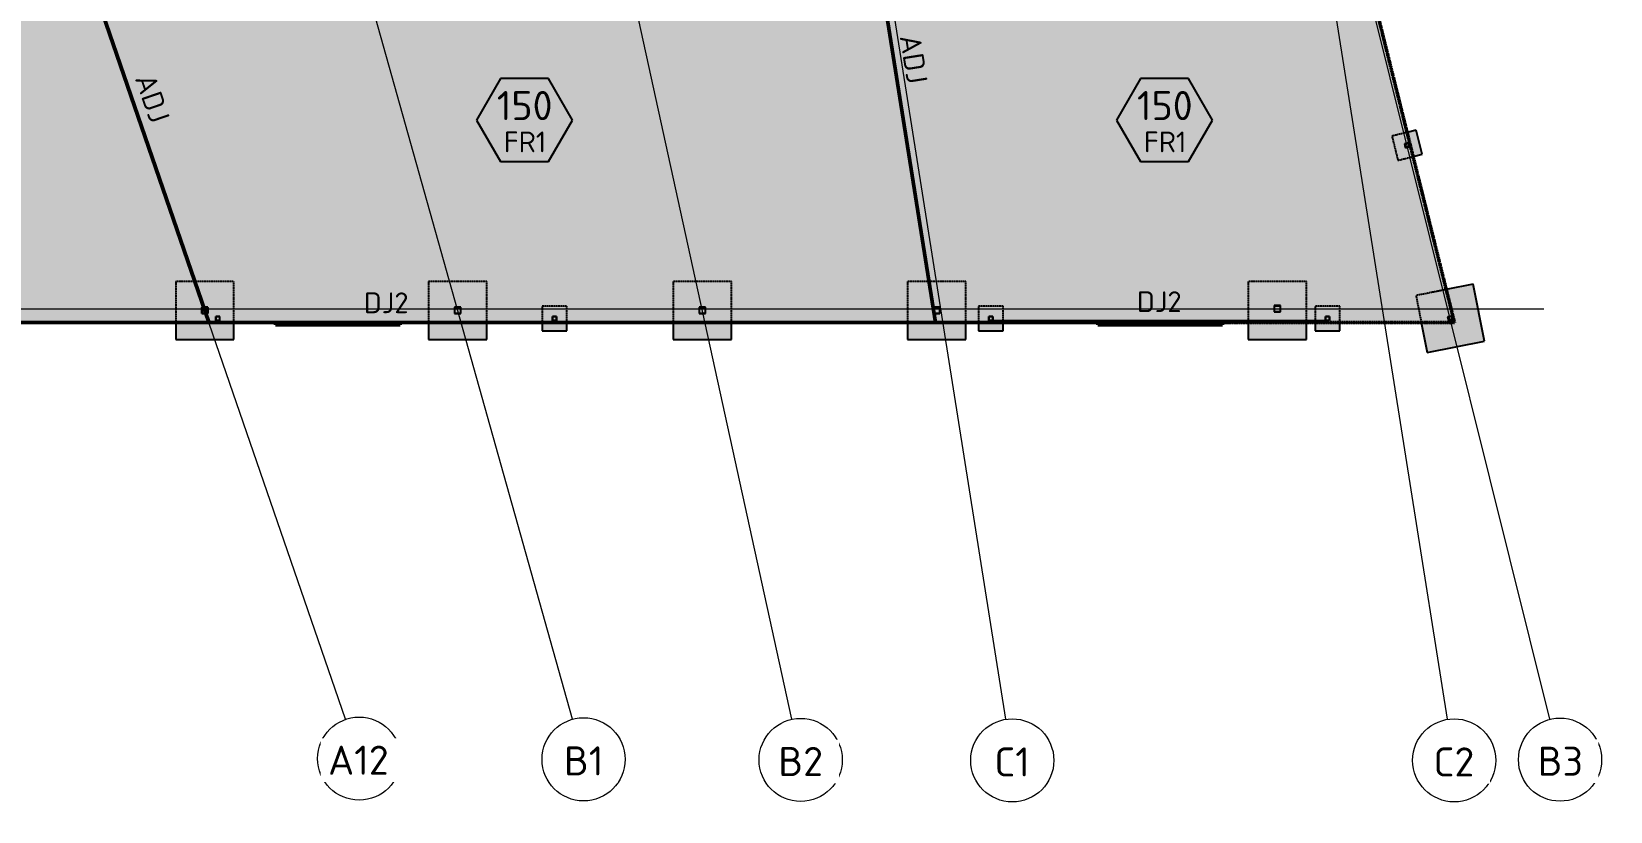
# Model space of a CAD drawing. Header units: millimetres. Extents: x -2407225 to -2284062, y -3762 to 4044235.
# Drawn here: x -2336989 to -2299005, y 3957750 to 3976518 of the extents above; entities that cross this region are included whole.
import ezdxf

# ---------------------------------------------------------------- set-up
doc = ezdxf.new("R2010")
doc.units = ezdxf.units.MM
for name, pattern in [('Dash', [7, 5, -2]), ('Hidden Double', [7, 5, -2]), ('Hidden Half', [3, 2, -1])]:
    doc.linetypes.add(name, pattern=pattern)
for name, color, linetype, lineweight in [('A-060-M_DETAIL', 3, 'Continuous', 25), ('A-230-H-FLOOR', 190, 'Continuous', 13), ('A-230-M_FLOOR', 192, 'Continuous', 13), ('A-230-MH_FLOOR', 190, 'Hidden Double', 13), ('S-160-M_FOUND', 171, 'Continuous', 13), ('S-160-MH_FOUND', 171, 'Hidden Half', 13), ('S-230-A-FLOOR', 171, 'Continuous', 18), ('S-280-M_COLUMN', 52, 'Continuous', 13), ('Z-030-M_GRID', 191, 'Continuous', 13), ('Z-033_T_GRIDREF', 31, 'Continuous', 13), ('Z-060-M_DETAIL', 92, 'Continuous', 25)]:
    doc.layers.add(name, color=color, linetype=linetype, lineweight=lineweight)
doc.styles.add('ISOCPEUR', font='isocpeur.ttf', dxfattribs={"height": 700})
doc.styles.add('ISOCPEUR_1', font='isocpeur.ttf', dxfattribs={"height": 500})

# ---------------------------------------------------------------- blocks, each defined once
blk = doc.blocks.new('NRP_Column-Steel-SHS - SC440 - 150x150x5_0SHS-3895939-S1_001 - INTERNAL SLAB ON GROUND PLAN - PART 2')
at = {"layer": 'S-280-M_COLUMN', "lineweight": 25}
for p, q in [((75, 75), (-75, 75)), ((-75, 75), (-75, -75)), ((-70, -70), (-70, 70)), ((-70, 70), (70, 70)), ((70, 70), (70, -70)), ((75, -75), (75, 75)), ((-75, -75), (75, -75)), ((70, -70), (-70, -70))]:
    blk.add_line(p, q, dxfattribs=at)
blk = doc.blocks.new('NRP_Column-Steel-SHS - SC440 - 150x150x5_0SHS-4146195-S1_001 - INTERNAL SLAB ON GROUND PLAN - PART 2')
at = {"layer": 'S-280-M_COLUMN', "lineweight": 25}
for p, q in [((75, 75), (-75, 75)), ((-75, 75), (-75, -75)), ((-70, -70), (-70, 70)), ((-70, 70), (70, 70)), ((70, 70), (70, -70)), ((75, -75), (75, 75)), ((-75, -75), (75, -75)), ((70, -70), (-70, -70))]:
    blk.add_line(p, q, dxfattribs=at)
blk = doc.blocks.new('NRP_Column-Steel-SHS - SC440 - 150x150x5_0SHS-4146193-S1_001 - INTERNAL SLAB ON GROUND PLAN - PART 2')
at = {"layer": 'S-280-M_COLUMN', "lineweight": 25}
for p, q in [((75, 75), (-75, 75)), ((-75, 75), (-75, -75)), ((-70, -70), (-70, 70)), ((-70, 70), (70, 70)), ((70, 70), (70, -70)), ((75, -75), (75, 75)), ((-75, -75), (75, -75)), ((70, -70), (-70, -70))]:
    blk.add_line(p, q, dxfattribs=at)
blk = doc.blocks.new('NRP_Column-Steel-SHS - SC440 - 150x150x5_0SHS-4145874-S1_001 - INTERNAL SLAB ON GROUND PLAN - PART 2')
at = {"layer": 'S-280-M_COLUMN', "lineweight": 25}
for p, q in [((75, 75), (-75, 75)), ((-75, 75), (-75, -75)), ((-70, -70), (-70, 70)), ((-70, 70), (70, 70)), ((70, 70), (70, -70)), ((75, -75), (75, 75)), ((-75, -75), (75, -75)), ((70, -70), (-70, -70))]:
    blk.add_line(p, q, dxfattribs=at)
blk = doc.blocks.new('NRP_Column-Steel-SHS - SC440 - 150x150x5_0SHS-4132785-S1_001 - INTERNAL SLAB ON GROUND PLAN - PART 2')
at = {"layer": 'S-280-M_COLUMN', "lineweight": 25}
for p, q in [((75, 75), (-75, 75)), ((-75, 75), (-75, -75)), ((-70, -70), (-70, 70)), ((-70, 70), (70, 70)), ((70, 70), (70, -70)), ((75, -75), (75, 75)), ((-75, -75), (75, -75)), ((70, -70), (-70, -70))]:
    blk.add_line(p, q, dxfattribs=at)
blk = doc.blocks.new('NRP_Column-Steel-SHS - SC433 - 100x100x5_0SHS-4142158-S1_001 - INTERNAL SLAB ON GROUND PLAN - PART 2')
at = {"layer": 'S-280-M_COLUMN', "lineweight": 25}
for p, q in [((50, 50), (-50, 50)), ((-50, 50), (-50, -50)), ((-45, -45), (-45, 45)), ((-45, 45), (45, 45)), ((45, 45), (45, -45)), ((50, -50), (50, 50)), ((-50, -50), (50, -50)), ((45, -45), (-45, -45))]:
    blk.add_line(p, q, dxfattribs=at)
blk = doc.blocks.new('NRP_Column-Steel-SHS - M433 - 100x100x5_0SHS-3910236-S1_001 - INTERNAL SLAB ON GROUND PLAN - PART 2')
at = {"layer": 'S-280-M_COLUMN', "lineweight": 25}
for p, q in [((50, 50), (-50, 50)), ((-50, 50), (-50, -50)), ((-45, -45), (-45, 45)), ((-45, 45), (45, 45)), ((45, 45), (45, -45)), ((50, -50), (50, 50)), ((-50, -50), (50, -50)), ((45, -45), (-45, -45))]:
    blk.add_line(p, q, dxfattribs=at)
blk = doc.blocks.new('NRP_Column-Steel-SHS - M433 - 100x100x5_0SHS-3910260-S1_001 - INTERNAL SLAB ON GROUND PLAN - PART 2')
at = {"layer": 'S-280-M_COLUMN', "lineweight": 25}
for p, q in [((50, 50), (-50, 50)), ((-50, 50), (-50, -50)), ((-45, -45), (-45, 45)), ((-45, 45), (45, 45)), ((45, 45), (45, -45)), ((50, -50), (50, 50)), ((-50, -50), (50, -50)), ((45, -45), (-45, -45))]:
    blk.add_line(p, q, dxfattribs=at)
blk = doc.blocks.new('NRP_Column-Steel-SHS - M433 - 100x100x5_0SHS-3910288-S1_001 - INTERNAL SLAB ON GROUND PLAN - PART 2')
at = {"layer": 'S-280-M_COLUMN', "lineweight": 25}
for p, q in [((50, 50), (-50, 50)), ((-50, 50), (-50, -50)), ((-45, -45), (-45, 45)), ((-45, 45), (45, 45)), ((45, 45), (45, -45)), ((50, -50), (50, 50)), ((-50, -50), (50, -50)), ((45, -45), (-45, -45))]:
    blk.add_line(p, q, dxfattribs=at)
blk = doc.blocks.new('NRP_Column-Steel-SHS - M433 - 100x100x5_0SHS-3910291-S1_001 - INTERNAL SLAB ON GROUND PLAN - PART 2')
at = {"layer": 'S-280-M_COLUMN', "lineweight": 25}
for p, q in [((50, 50), (-50, 50)), ((-50, 50), (-50, -50)), ((-45, -45), (-45, 45)), ((-45, 45), (45, 45)), ((45, 45), (45, -45)), ((50, -50), (50, 50)), ((-50, -50), (50, -50)), ((45, -45), (-45, -45))]:
    blk.add_line(p, q, dxfattribs=at)
blk = doc.blocks.new('NRP_Column-Steel-SHS - M433 - 100x100x5_0SHS-4143106-S1_001 - INTERNAL SLAB ON GROUND PLAN - PART 2')
at = {"layer": 'S-280-M_COLUMN', "lineweight": 25}
for p, q in [((50, 50), (-50, 50)), ((-50, 50), (-50, -50)), ((-45, -45), (-45, 45)), ((-45, 45), (45, 45)), ((45, 45), (45, -45)), ((50, -50), (50, 50)), ((-50, -50), (50, -50)), ((45, -45), (-45, -45))]:
    blk.add_line(p, q, dxfattribs=at)
blk = doc.blocks.new('NRP_Foundation-Pad Footing Fibre _v2_ - PF5 -1400 x 1400 x 400d-V15-S1_001 - INTERNAL SLAB ON GROUND PLAN - PART 2')
at = {"layer": 'S-160-M_FOUND', "linetype": 'Dash', "lineweight": 25}
blk.add_hatch(color=10, dxfattribs=at).paths.add_polyline_path([(-650, -1050), (750, -1050), (750, -639), (-650, -639)])
at = {"layer": 'S-160-M_FOUND', "color": 9, "lineweight": 25}
for p, q in [((-650, -639), (-650, -1050)), ((750, -1050), (750, -639)), ((-650, -1050), (750, -1050))]:
    blk.add_line(p, q, dxfattribs=at)
at = {"layer": 'S-160-MH_FOUND', "color": 9, "linetype": 'Dash', "lineweight": 25}
for p, q in [((750, 350), (-650, 350)), ((-650, 350), (-650, -639)), ((750, -639), (750, 350))]:
    blk.add_line(p, q, dxfattribs=at)
blk = doc.blocks.new('NRP_Foundation-Pad Footing Fibre _v2_ - PF5 -1400 x 1400 x 400d-V2-S1_001 - INTERNAL SLAB ON GROUND PLAN - PART 2')
at = {"layer": 'S-160-M_FOUND', "linetype": 'Dash', "lineweight": 25}
blk.add_hatch(color=10, dxfattribs=at).paths.add_polyline_path([(-650, 350), (-650, -1050), (750, -1050), (750, -393), (-64, -432), (91, 350)])
at = {"layer": 'S-160-M_FOUND', "color": 9, "lineweight": 25}
for p, q in [((91, 350), (-650, 350)), ((-650, 350), (-650, -1050)), ((750, -1050), (750, -393)), ((-650, -1050), (750, -1050))]:
    blk.add_line(p, q, dxfattribs=at)
at = {"layer": 'S-160-MH_FOUND', "color": 9, "linetype": 'Dash', "lineweight": 25}
for p, q in [((750, 350), (91, 350)), ((750, -392), (750, 350))]:
    blk.add_line(p, q, dxfattribs=at)
blk = doc.blocks.new('NRP_Foundation-Pad Footing Fibre _v2_ - PF6 -600 x 600 x 400d-V7-S1_001 - INTERNAL SLAB ON GROUND PLAN - PART 2')
at = {"layer": 'S-160-M_FOUND', "linetype": 'Dash', "lineweight": 25}
blk.add_hatch(color=10, dxfattribs=at).paths.add_polyline_path([(-250, -426), (-250, -650), (350, -650), (350, -426)])
at = {"layer": 'S-160-M_FOUND', "color": 9, "lineweight": 25}
for p, q in [((-250, -426), (-250, -650)), ((-250, -650), (350, -650)), ((350, -650), (350, -426))]:
    blk.add_line(p, q, dxfattribs=at)
at = {"layer": 'S-160-MH_FOUND', "color": 9, "linetype": 'Dash', "lineweight": 25}
for p, q in [((350, -50), (-250, -50)), ((-250, -50), (-250, -426)), ((350, -426), (350, -50))]:
    blk.add_line(p, q, dxfattribs=at)
blk = doc.blocks.new('NRP_Joint Location _v2_ - DJ2 - DOWELLED JOINT-4232258-S1_001 - INTERNAL SLAB ON GROUND PLAN - PART 2')
at = {"layer": 'Z-060-M_DETAIL', "lineweight": 50}
blk.add_line((0, 0), (8000, 0), dxfattribs=at)
blk = doc.blocks.new('NRP_Joint Location _v2_ - ADJ - ARMOURED DOWEL JOINT-4239870-S1_001 - INTERNAL SLAB ON GROUND PLAN - PART 2')
at = {"layer": 'Z-060-M_DETAIL', "lineweight": 50}
blk.add_line((0, 0), (12700, 0), dxfattribs=at)
blk = doc.blocks.new('NRP_Joint Location _v2_ - ADJ - ARMOURED DOWEL JOINT-4239941-S1_001 - INTERNAL SLAB ON GROUND PLAN - PART 2')
at = {"layer": 'Z-060-M_DETAIL', "lineweight": 50}
blk.add_line((0, 0), (11094.725527, 0), dxfattribs=at)
blk = doc.blocks.new('Grid - NRP_Grid-Head-320187-S1_001 - INTERNAL SLAB ON GROUND PLAN - PART 2')
at = {"layer": 'Z-033_T_GRIDREF'}
blk.add_circle((0, 0), 5, dxfattribs=at)
blk = doc.blocks.new('NRP_Slab Tag _v2_ - Thickness with Description-1497716-S1_001 - INTERNAL SLAB ON GROUND PLAN - PART 2')
at = {"layer": 'S-230-A-FLOOR', "lineweight": 25}
for p, q in [((-2.88, 4.99), (-5.76, -0.01)), ((2.9, 4.99), (-2.88, 4.99)), ((5.78, -0.01), (2.9, 4.99)), ((-5.76, -0.01), (-2.88, -5.01)), ((2.9, -5.01), (5.78, -0.01)), ((-2.88, -5.01), (2.9, -5.01))]:
    blk.add_line(p, q, dxfattribs=at)

msp = doc.modelspace()

# ---------------------------------------------------------------- hatches: boundary and pattern name
at = {"layer": 'A-230-H-FLOOR'}
h = msp.add_hatch(color=10, dxfattribs=at)
h.paths.add_polyline_path([(-2325852, 3969518), (-2302758, 3969518), (-2308415, 3992231), (-2314304, 3993483), (-2315289, 3999700), (-2319906, 3998968), (-2325867, 4036600), (-2331078, 4035296), (-2331120, 4035466), (-2334030, 4034738), (-2333988, 4034568), (-2336024, 4034059), (-2336061, 4034204), (-2337871, 4033751), (-2337834, 4033606), (-2353358, 4029722), (-2353942, 4031417), (-2354991, 4031056), (-2355040, 4031197), (-2356804, 4030590), (-2356756, 4030448), (-2358753, 4029760), (-2347502, 3997085), (-2399889, 3979047), (-2399889, 3973449), (-2397919, 3974128), (-2396331, 3969518), (-2350532, 3969518)])
h.paths.add_polyline_path([(-2393038, 3969704), (-2393038, 3975808), (-2380625, 3980083), (-2377051, 3969704), (-2380625, 3969704)])
at = {"layer": 'S-160-M_FOUND'}
for points in [[(-2333521, 3969107), (-2332121, 3969107), (-2332121, 3969518), (-2333521, 3969518)], [(-2327439, 3969107), (-2326039, 3969107), (-2326039, 3969518), (-2327439, 3969518)], [(-2324109, 3969312), (-2324109, 3969518), (-2324709, 3969518), (-2324709, 3969312)], [(-2320151, 3969107), (-2320151, 3969518), (-2321551, 3969518), (-2321551, 3969107)], [(-2313611, 3969312), (-2313611, 3969518), (-2314211, 3969518), (-2314211, 3969312)], [(-2306317, 3969107), (-2306317, 3969518), (-2307717, 3969518), (-2307717, 3969107)], [(-2305511, 3969312), (-2305511, 3969518), (-2306111, 3969518), (-2306111, 3969312)]]:
    msp.add_hatch(color=10, dxfattribs=at).paths.add_polyline_path(points)

# ---------------------------------------------------------------- linework, layer by layer
at = {"layer": 'A-230-M_FLOOR', "color": 226, "lineweight": 25}
for p, q in [((-2302758, 3969518), (-2308415, 3992231)), ((-2331122, 3969518), (-2328122, 3969518)), ((-2311339, 3969518), (-2308339, 3969518)), ((-2308173, 3969518), (-2302758, 3969518))]:
    msp.add_line(p, q, dxfattribs=at)
at = {"layer": 'A-230-M_FLOOR', "lineweight": 50}
for p, q in [((-2347161, 3969518), (-2331122, 3969518)), ((-2331122, 3969518), (-2331122, 3969461)), ((-2331122, 3969503), (-2328122, 3969503)), ((-2331122, 3969463), (-2328122, 3969463)), ((-2331122, 3969461), (-2328122, 3969461)), ((-2328122, 3969518), (-2311339, 3969518)), ((-2328122, 3969461), (-2328122, 3969518)), ((-2311339, 3969518), (-2311339, 3969461)), ((-2311339, 3969503), (-2308339, 3969503)), ((-2311339, 3969463), (-2308339, 3969463)), ((-2311339, 3969461), (-2308981, 3969461)), ((-2308981, 3969461), (-2308339, 3969461)), ((-2308339, 3969518), (-2308173, 3969518)), ((-2308339, 3969461), (-2308339, 3969518))]:
    msp.add_line(p, q, dxfattribs=at)
at = {"layer": 'A-230-MH_FLOOR', "lineweight": 50}
for p, q in [((-2302758, 3969518), (-2308415, 3992231)), ((-2331122, 3969518), (-2328122, 3969518)), ((-2311339, 3969518), (-2308339, 3969518)), ((-2308173, 3969518), (-2302758, 3969518))]:
    msp.add_line(p, q, dxfattribs=at)
at = {"layer": 'S-160-M_FOUND', "color": 9, "lineweight": 25}
for p, q in [((-2333521, 3969518), (-2333521, 3969107)), ((-2332121, 3969107), (-2332121, 3969518)), ((-2327439, 3969518), (-2327439, 3969107)), ((-2326039, 3969107), (-2326039, 3969518)), ((-2324709, 3969518), (-2324709, 3969312)), ((-2324709, 3969312), (-2324109, 3969312)), ((-2324109, 3969312), (-2324109, 3969518)), ((-2321551, 3969518), (-2321551, 3969107)), ((-2320151, 3969107), (-2320151, 3969518)), ((-2314211, 3969518), (-2314211, 3969312)), ((-2314211, 3969312), (-2313611, 3969312)), ((-2313611, 3969312), (-2313611, 3969518)), ((-2307717, 3969518), (-2307717, 3969107)), ((-2306317, 3969107), (-2306317, 3969518)), ((-2306111, 3969518), (-2306111, 3969312)), ((-2306111, 3969312), (-2305511, 3969312)), ((-2305511, 3969312), (-2305511, 3969518)), ((-2333521, 3969107), (-2332121, 3969107)), ((-2327439, 3969107), (-2326039, 3969107)), ((-2321551, 3969107), (-2320151, 3969107)), ((-2307717, 3969107), (-2306317, 3969107))]:
    msp.add_line(p, q, dxfattribs=at)
at = {"layer": 'S-160-MH_FOUND', "color": 9, "linetype": 'Dash', "lineweight": 25}
for p, q in [((-2332121, 3970507), (-2333521, 3970507)), ((-2333521, 3970507), (-2333521, 3969518)), ((-2332121, 3969518), (-2332121, 3970507)), ((-2326039, 3970507), (-2327439, 3970507)), ((-2327439, 3970507), (-2327439, 3969518)), ((-2326039, 3969518), (-2326039, 3970507)), ((-2320151, 3970507), (-2321551, 3970507)), ((-2321551, 3970507), (-2321551, 3969518)), ((-2320151, 3969518), (-2320151, 3970507)), ((-2306317, 3970507), (-2307717, 3970507)), ((-2307717, 3970507), (-2307717, 3969518)), ((-2306317, 3969518), (-2306317, 3970507)), ((-2324109, 3969912), (-2324709, 3969912)), ((-2324709, 3969912), (-2324709, 3969518)), ((-2324109, 3969518), (-2324109, 3969912)), ((-2313611, 3969912), (-2314211, 3969912)), ((-2314211, 3969912), (-2314211, 3969518)), ((-2313611, 3969518), (-2313611, 3969912)), ((-2305511, 3969912), (-2306111, 3969912)), ((-2306111, 3969912), (-2306111, 3969518)), ((-2305511, 3969518), (-2305511, 3969912))]:
    msp.add_line(p, q, dxfattribs=at)
at = {"layer": 'Z-030-M_GRID'}
for p, q in [((-2313552, 3959967), (-2326899, 4044235)), ((-2318700, 3959967), (-2336919, 4043287)), ((-2323979, 3959967), (-2346587, 4040575)), ((-2329433, 3959967), (-2356066, 4037312)), ((-2302921, 3959967), (-2308837, 3997321)), ((-2300459, 3959967), (-2308912, 3993921)), ((-2397885, 3969847), (-2300610, 3969847))]:
    msp.add_line(p, q, dxfattribs=at)

# ---------------------------------------------------------------- block references
at = {"layer": 'S-160-MH_FOUND', "color": 9, "linetype": 'Dash', "lineweight": 25}
for name, p, rotation in [('NRP_Foundation-Pad Footing Fibre _v2_ - PF6 -600 x 600 x 400d-V7-S1_001 - INTERNAL SLAB ON GROUND PLAN - PART 2', (-2304226, 3973650), 103.9804034905034), ('NRP_Foundation-Pad Footing Fibre _v2_ - PF5 -1400 x 1400 x 400d-V2-S1_001 - INTERNAL SLAB ON GROUND PLAN - PART 2', (-2303194, 3969497), 101.2002364883357)]:
    msp.add_blockref(name, p, dxfattribs=dict(at, rotation=rotation))
msp.add_blockref('NRP_Foundation-Pad Footing Fibre _v2_ - PF5 -1400 x 1400 x 400d-V15-S1_001 - INTERNAL SLAB ON GROUND PLAN - PART 2', (-2315263, 3970157), dxfattribs=at)
at = {"layer": 'S-230-A-FLOOR', "lineweight": 25, "xscale": 199.9999999999999, "yscale": 199.9999999999999, "zscale": 199.9999999999999}
for p in [(-2325132, 3974389), (-2309732, 3974389)]:
    msp.add_blockref('NRP_Slab Tag _v2_ - Thickness with Description-1497716-S1_001 - INTERNAL SLAB ON GROUND PLAN - PART 2', p, dxfattribs=at)
at = {"layer": 'S-280-M_COLUMN', "lineweight": 25}
for name, p, rotation in [('NRP_Column-Steel-SHS - M433 - 100x100x5_0SHS-4143106-S1_001 - INTERNAL SLAB ON GROUND PLAN - PART 2', (-2303899, 3973783), 13.98040349051934), ('NRP_Column-Steel-SHS - SC433 - 100x100x5_0SHS-4142158-S1_001 - INTERNAL SLAB ON GROUND PLAN - PART 2', (-2302861, 3969614), 11.20023648836283)]:
    msp.add_blockref(name, p, dxfattribs=dict(at, rotation=rotation))
for name, p in [('NRP_Column-Steel-SHS - SC440 - 150x150x5_0SHS-3895939-S1_001 - INTERNAL SLAB ON GROUND PLAN - PART 2', (-2332821, 3969807)), ('NRP_Column-Steel-SHS - SC440 - 150x150x5_0SHS-4146195-S1_001 - INTERNAL SLAB ON GROUND PLAN - PART 2', (-2326739, 3969807)), ('NRP_Column-Steel-SHS - SC440 - 150x150x5_0SHS-4146193-S1_001 - INTERNAL SLAB ON GROUND PLAN - PART 2', (-2320851, 3969807)), ('NRP_Column-Steel-SHS - SC440 - 150x150x5_0SHS-4145874-S1_001 - INTERNAL SLAB ON GROUND PLAN - PART 2', (-2315213, 3969807)), ('NRP_Column-Steel-SHS - SC440 - 150x150x5_0SHS-4132785-S1_001 - INTERNAL SLAB ON GROUND PLAN - PART 2', (-2307017, 3969847)), ('NRP_Column-Steel-SHS - M433 - 100x100x5_0SHS-3910236-S1_001 - INTERNAL SLAB ON GROUND PLAN - PART 2', (-2332509, 3969612)), ('NRP_Column-Steel-SHS - M433 - 100x100x5_0SHS-3910260-S1_001 - INTERNAL SLAB ON GROUND PLAN - PART 2', (-2324409, 3969612)), ('NRP_Column-Steel-SHS - M433 - 100x100x5_0SHS-3910288-S1_001 - INTERNAL SLAB ON GROUND PLAN - PART 2', (-2313911, 3969612)), ('NRP_Column-Steel-SHS - M433 - 100x100x5_0SHS-3910291-S1_001 - INTERNAL SLAB ON GROUND PLAN - PART 2', (-2305811, 3969612))]:
    msp.add_blockref(name, p, dxfattribs=at)
at = {"layer": 'Z-033_T_GRIDREF'}
for p, xscale, yscale, zscale, rotation in [((-2329107, 3959021), 199.9999999999999, 199.9999999999999, 199.9999999999999, 19.0004071202158), ((-2323709, 3959004), 199.9999999999998, 199.9999999999998, 199.9999999999998, 15.66740712021546), ((-2318486, 3958990), 199.9999999999999, 199.9999999999999, 199.9999999999999, 12.33440712021604), ((-2300217, 3958996), 199.9999999999999, 199.9999999999999, 199.9999999999999, 13.98040349047976), ((-2313395, 3958979), 199.9999999999999, 199.9999999999999, 199.9999999999999, 9.000328388145512), ((-2302764, 3958979), 199.9999999999999, 199.9999999999999, 199.9999999999999, 9.000328388145062)]:
    msp.add_blockref('Grid - NRP_Grid-Head-320187-S1_001 - INTERNAL SLAB ON GROUND PLAN - PART 2', p, dxfattribs=dict(at, xscale=xscale, yscale=yscale, zscale=zscale, rotation=rotation))
at = {"layer": 'Z-060-M_DETAIL', "lineweight": 50}
for name, p, rotation in [('NRP_Joint Location _v2_ - ADJ - ARMOURED DOWEL JOINT-4239870-S1_001 - INTERNAL SLAB ON GROUND PLAN - PART 2', (-2317228, 3982062), 279.0003283881456), ('NRP_Joint Location _v2_ - ADJ - ARMOURED DOWEL JOINT-4239941-S1_001 - INTERNAL SLAB ON GROUND PLAN - PART 2', (-2336336, 3980013), 289.0004071202155)]:
    msp.add_blockref(name, p, dxfattribs=dict(at, rotation=rotation))
for p in [(-2332459, 3969518), (-2313861, 3969544)]:
    msp.add_blockref('NRP_Joint Location _v2_ - DJ2 - DOWELLED JOINT-4232258-S1_001 - INTERNAL SLAB ON GROUND PLAN - PART 2', p, dxfattribs=at)

# ---------------------------------------------------------------- texts
at = {"layer": 'A-060-M_DETAIL', "lineweight": 13, "char_height": 500, "width": 1394.94, "attachment_point": 1, "style": 'ISOCPEUR_1'}
for insert, rotation in [((-2315612, 3976478), 279.0003), ((-2334036, 3975554), 289.0004)]:
    msp.add_mtext('ADJ', dxfattribs=dict(at, insert=insert, rotation=rotation))
at = {"layer": 'A-060-M_DETAIL', "lineweight": 13, "char_height": 500, "width": 1282.7, "attachment_point": 1, "style": 'ISOCPEUR_1'}
for insert in [(-2328995, 3970241), (-2310397, 3970267)]:
    msp.add_mtext('DJ2', dxfattribs=dict(at, insert=insert))
at = {"layer": 'S-230-A-FLOOR', "lineweight": 13, "attachment_point": 1}
for s, insert, char_height, width, style in [('150', (-2325795, 3975087), 700, 1619.41, 'ISOCPEUR'), ('150', (-2310395, 3975087), 700, 1619.41, 'ISOCPEUR'), ('FR1', (-2325629, 3974113), 500, 1218.56, 'ISOCPEUR_1'), ('FR1', (-2310229, 3974113), 500, 1218.56, 'ISOCPEUR_1')]:
    msp.add_mtext(s, dxfattribs=dict(at, insert=insert, char_height=char_height, width=width, style=style))

# ---------------------------------------------------------------- next in the draw order: texts
at = {"layer": 'Z-033_T_GRIDREF', "char_height": 700, "attachment_point": 1, "style": 'ISOCPEUR', "bg_fill": 3, "box_fill_scale": 1.25, "bg_fill_color": 256, "bg_fill_true_color": 13158600, "bg_fill_transparency": 0}
for s, insert, width in [('A12', (-2329856, 3959333), 1795.78), ('B1', (-2324179, 3959316), 1122.36), ('B2', (-2319023, 3959302), 1282.7), ('C1', (-2313826, 3959291), 1026.16), ('C2', (-2303261, 3959291), 1186.5), ('B3', (-2300754, 3959308), 1282.7)]:
    msp.add_mtext(s, dxfattribs=dict(at, insert=insert, width=width))

doc.saveas('drawing.dxf')
